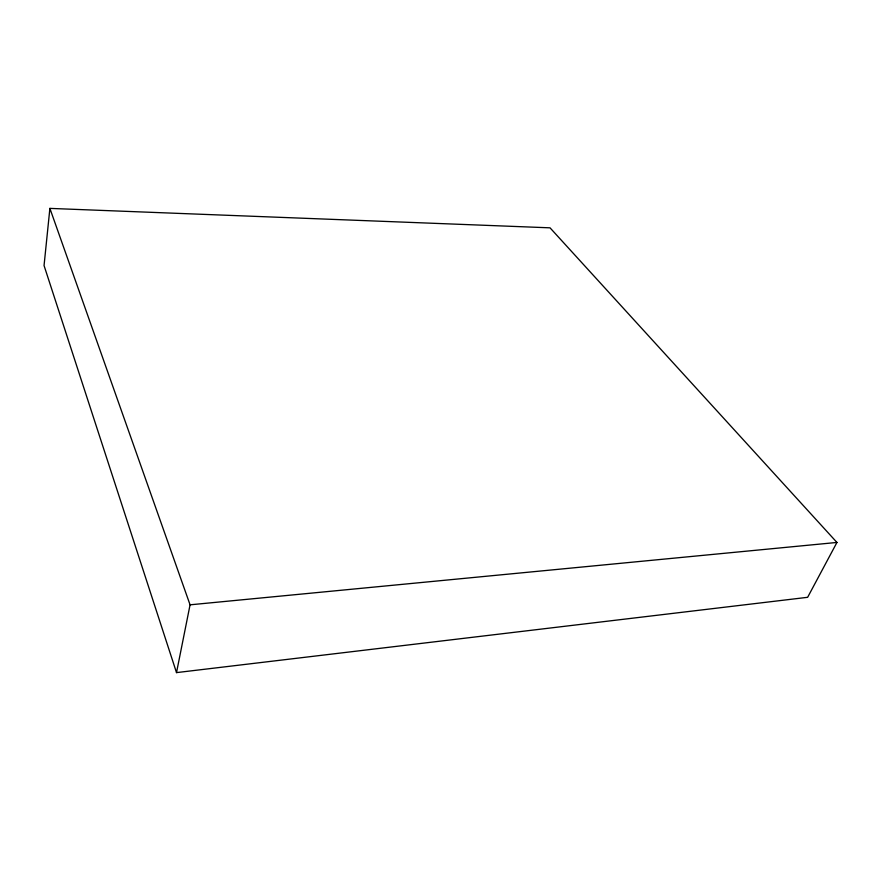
<?xml version="1.0" encoding="UTF-8"?>
<svg xmlns="http://www.w3.org/2000/svg" width="881" height="881" viewBox="0 0 881 881"><rect width="100%" height="100%" fill="white"/><g stroke="black" fill="none" stroke-linecap="round" stroke-linejoin="round"><path stroke-width="1.32" d="M49.887 208.39L44.05 265.555L176.508 672.61L807.635 597.307L836.95 542.443L550.03 227.827L49.887 208.39L190.065 604.818L176.508 672.61M190.065 604.818L836.95 542.443"/></g></svg>
